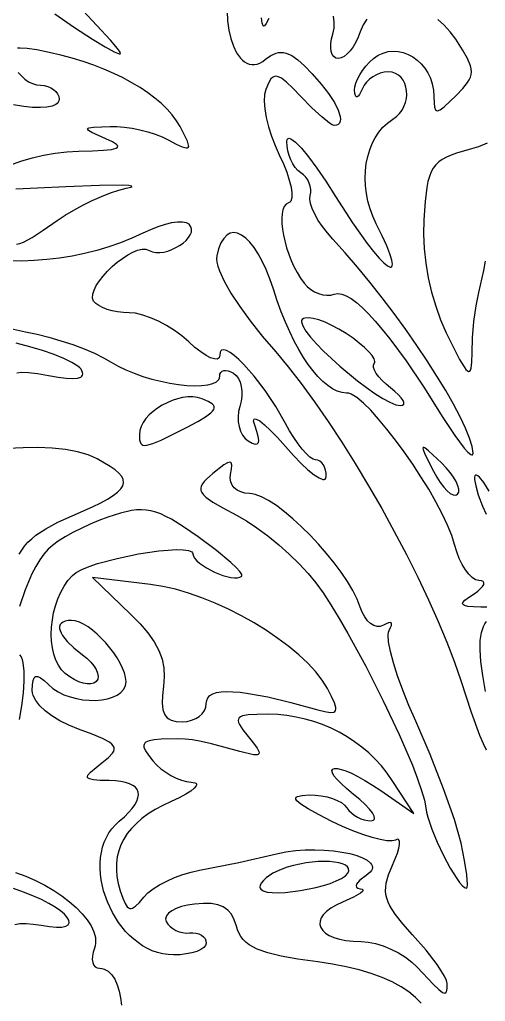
# Model space of a CAD drawing. Header units: millimetres. Extents: x -3.08 to 4.09, y 0 to 4.57.
# Drawn here: x 1.289 to 1.676, y 2.25 to 3.066 of the extents above; entities that cross this region are included whole.
import ezdxf

# ---------------------------------------------------------------- set-up
doc = ezdxf.new("R2010")
doc.units = ezdxf.units.MM

msp = doc.modelspace()

# ---------------------------------------------------------------- linework, layer by layer
at = {"flags": 128}
for points in [[(1.318614, 3.070595), (1.334902, 3.059122), (1.349934, 3.049423), (1.360472, 3.043104), (1.367888, 3.038935), (1.3721, 3.037166), (1.372978, 3.037257), (1.373026, 3.038041), (1.372232, 3.039549), (1.370585, 3.04181), (1.364697, 3.04872), (1.342253, 3.072951)], [(1.461696, 3.072786), (1.462084, 3.064653), (1.463102, 3.056965), (1.464706, 3.049873), (1.466855, 3.043527), (1.469506, 3.038079), (1.472617, 3.033679), (1.474332, 3.03192), (1.476146, 3.030479), (1.478054, 3.029375), (1.480051, 3.028628), (1.482132, 3.028257), (1.48429, 3.028279), (1.486521, 3.028714), (1.488821, 3.029582), (1.491182, 3.0309), (1.4936, 3.032687), (1.498014, 3.035876), (1.502227, 3.037826), (1.504308, 3.03832), (1.5064, 3.038486), (1.508522, 3.038317), (1.510694, 3.037807), (1.515271, 3.035738), (1.520292, 3.032228), (1.525917, 3.027228), (1.532309, 3.020687), (1.539775, 3.012184), (1.545913, 3.004198), (1.550643, 2.99692), (1.553883, 2.990538), (1.555556, 2.985243), (1.555779, 2.983063), (1.55558, 2.981226), (1.554949, 2.979756), (1.553876, 2.978677), (1.552351, 2.978011), (1.550364, 2.977784), (1.548879, 2.978273), (1.546611, 2.979675), (1.540182, 2.984823), (1.53198, 2.992445), (1.522906, 3.001757), (1.516298, 3.008667), (1.510959, 3.013731), (1.506676, 3.01699), (1.504863, 3.017956), (1.503236, 3.018488), (1.501766, 3.018589), (1.500428, 3.018267), (1.499194, 3.017526), (1.498039, 3.016372), (1.495857, 3.012845), (1.49367, 3.007729), (1.492655, 3.003374), (1.492424, 2.997875), (1.49293, 2.991456), (1.494128, 2.984338), (1.495972, 2.976746), (1.498416, 2.968903), (1.501414, 2.961031), (1.50492, 2.953354), (1.508355, 2.945974), (1.511149, 2.938952), (1.51327, 2.932453), (1.514687, 2.926639), (1.515369, 2.921674), (1.515283, 2.917721), (1.514399, 2.914944), (1.513647, 2.914048), (1.512684, 2.913507), (1.510682, 2.912339), (1.50913, 2.910378), (1.508012, 2.907707), (1.50731, 2.90441), (1.50701, 2.900572), (1.507094, 2.896277), (1.507547, 2.891609), (1.508352, 2.886652), (1.510955, 2.87621), (1.514772, 2.865624), (1.517095, 2.860487), (1.519674, 2.855568), (1.522491, 2.850949), (1.525531, 2.846715), (1.52808, 2.843932), (1.531003, 2.841544), (1.534197, 2.839589), (1.537559, 2.838104), (1.540986, 2.837127), (1.544375, 2.836695), (1.547623, 2.836847), (1.550628, 2.837618), (1.553499, 2.838153), (1.556778, 2.837719), (1.560457, 2.836324), (1.564528, 2.833978), (1.568981, 2.830692), (1.573809, 2.826475), (1.579003, 2.821336), (1.584555, 2.815284), (1.590456, 2.808331), (1.596698, 2.800485), (1.610171, 2.782153), (1.624906, 2.760366), (1.640837, 2.735201), (1.650562, 2.720254), (1.658507, 2.709684), (1.661555, 2.706344), (1.663852, 2.704463), (1.664687, 2.704107), (1.665295, 2.704162), (1.665664, 2.704642), (1.665781, 2.705562), (1.665024, 2.711059), (1.662919, 2.718035), (1.659569, 2.726333), (1.655077, 2.735797), (1.649545, 2.74627), (1.643076, 2.757595), (1.635771, 2.769617), (1.627734, 2.782179), (1.619067, 2.795123), (1.609872, 2.808295), (1.600253, 2.821537), (1.59031, 2.834693), (1.580148, 2.847606), (1.569868, 2.860121), (1.559572, 2.872079), (1.549364, 2.883326), (1.544864, 2.888462), (1.540822, 2.89372), (1.537314, 2.89895), (1.534418, 2.904005), (1.532212, 2.908736), (1.530773, 2.912996), (1.530177, 2.916636), (1.530503, 2.919507), (1.531055, 2.922023), (1.531108, 2.924656), (1.530694, 2.927326), (1.529845, 2.929958), (1.528593, 2.932472), (1.52697, 2.934792), (1.525008, 2.936838), (1.522739, 2.938534), (1.520396, 2.940369), (1.518221, 2.942822), (1.516262, 2.945786), (1.514564, 2.949156), (1.513176, 2.952824), (1.512144, 2.956683), (1.511515, 2.960627), (1.511337, 2.964548), (1.511574, 2.966128), (1.512211, 2.967006), (1.513226, 2.967207), (1.514599, 2.966754), (1.518336, 2.963981), (1.523257, 2.958873), (1.529197, 2.951619), (1.535993, 2.942406), (1.543478, 2.931422), (1.551489, 2.918854), (1.565739, 2.896764), (1.577977, 2.879611), (1.583208, 2.872974), (1.587778, 2.867677), (1.591633, 2.863755), (1.59472, 2.861244), (1.596987, 2.86018), (1.597795, 2.860201), (1.598379, 2.860597), (1.598731, 2.861372), (1.598845, 2.86253), (1.598331, 2.866016), (1.596785, 2.871089), (1.594153, 2.877785), (1.590382, 2.886139), (1.58542, 2.896187), (1.582602, 2.902302), (1.580309, 2.908545), (1.578534, 2.91487), (1.577269, 2.921229), (1.576507, 2.927574), (1.576241, 2.933858), (1.576462, 2.940033), (1.577163, 2.946052), (1.578337, 2.951866), (1.579976, 2.957429), (1.582072, 2.962693), (1.584619, 2.967609), (1.587608, 2.972131), (1.591033, 2.976211), (1.594884, 2.979801), (1.599156, 2.982854), (1.602174, 2.985063), (1.604725, 2.987624), (1.606818, 2.990469), (1.608459, 2.99353), (1.609654, 2.996737), (1.61041, 3.000024), (1.610734, 3.003322), (1.610632, 3.006562), (1.610111, 3.009677), (1.609178, 3.012598), (1.607839, 3.015256), (1.606101, 3.017584), (1.603971, 3.019514), (1.601456, 3.020977), (1.598562, 3.021904), (1.595295, 3.022229), (1.59202, 3.021945), (1.588743, 3.021133), (1.585552, 3.019849), (1.582534, 3.018149), (1.579779, 3.016091), (1.577373, 3.013733), (1.575405, 3.01113), (1.573962, 3.00834), (1.571536, 3.003334), (1.570502, 3.001994), (1.569599, 3.00143), (1.568836, 3.001645), (1.568221, 3.002641), (1.567765, 3.004418), (1.567475, 3.006979), (1.567638, 3.009777), (1.568449, 3.012934), (1.569841, 3.01634), (1.571751, 3.019889), (1.574114, 3.023471), (1.576864, 3.026979), (1.579937, 3.030305), (1.583267, 3.03334), (1.587111, 3.036029), (1.591134, 3.037924), (1.595277, 3.039061), (1.599482, 3.039478), (1.603689, 3.039212), (1.60784, 3.0383), (1.611875, 3.036778), (1.615736, 3.034685), (1.619363, 3.032058), (1.622698, 3.028933), (1.625682, 3.025347), (1.628255, 3.021338), (1.63036, 3.016943), (1.631936, 3.012199), (1.632924, 3.007143), (1.633267, 3.001812), (1.633379, 2.996603), (1.633816, 2.992895), (1.634727, 2.990695), (1.635407, 2.990162), (1.636262, 2.990008), (1.638571, 2.99084), (1.641804, 2.993197), (1.651642, 3.002507), (1.657251, 3.008346), (1.661253, 3.01332), (1.662651, 3.015619), (1.663647, 3.017865), (1.664239, 3.020111), (1.664429, 3.022413), (1.664214, 3.024824), (1.663596, 3.0274), (1.661148, 3.033261), (1.657081, 3.040429), (1.651392, 3.04934), (1.646832, 3.055538), (1.641818, 3.060994), (1.636436, 3.065699)], [(1.496198, 3.066468), (1.494158, 3.06239), (1.49259, 3.060456), (1.491962, 3.06028), (1.491427, 3.060623), (1.490602, 3.062848), (1.490048, 3.067087)], [(1.577574, 3.066039), (1.57449, 3.061219), (1.572156, 3.055562), (1.57051, 3.051098), (1.568536, 3.046934), (1.56631, 3.04316), (1.563906, 3.039868), (1.561398, 3.037149), (1.558859, 3.035093), (1.556365, 3.033794), (1.553989, 3.03334), (1.551889, 3.033755), (1.550184, 3.034945), (1.548894, 3.036826), (1.548038, 3.039316), (1.547635, 3.04233), (1.547704, 3.045785), (1.548265, 3.049599), (1.549337, 3.053687), (1.550366, 3.058472), (1.550514, 3.063462), (1.549812, 3.068577)], [(1.283436, 2.945492), (1.291269, 2.948375), (1.299982, 2.950923), (1.309303, 2.953065), (1.318956, 2.954729), (1.32867, 2.955845), (1.33817, 2.95634), (1.35002, 2.956652), (1.359113, 2.957158), (1.365543, 2.957901), (1.369404, 2.958923), (1.370401, 2.959553), (1.370791, 2.960269), (1.370585, 2.961076), (1.369797, 2.961981), (1.366517, 2.964101), (1.361045, 2.966673), (1.34933, 2.971979), (1.346535, 2.973699), (1.345917, 2.97437), (1.345826, 2.974932), (1.346265, 2.975397), (1.347239, 2.975777), (1.350807, 2.976335), (1.364545, 2.976993), (1.37017, 2.976906), (1.376298, 2.976353), (1.382733, 2.975381), (1.389278, 2.974034), (1.395735, 2.97236), (1.401908, 2.970403), (1.4076, 2.96821), (1.412614, 2.965826), (1.419317, 2.962334), (1.424295, 2.960047), (1.427631, 2.959056), (1.42871, 2.959077), (1.429411, 2.959456), (1.429744, 2.960207), (1.429719, 2.96134), (1.42864, 2.964801), (1.422656, 2.976826), (1.41969, 2.981729), (1.416085, 2.986564), (1.411869, 2.991315), (1.407069, 2.995967), (1.401712, 3.000503), (1.395825, 3.00491), (1.389437, 3.009172), (1.382573, 3.013272), (1.375261, 3.017197), (1.367528, 3.020929), (1.359402, 3.024455), (1.35091, 3.027758), (1.342079, 3.030823), (1.332935, 3.033635), (1.323508, 3.036178), (1.313823, 3.038437), (1.303685, 3.04048), (1.295741, 3.041704), (1.289817, 3.042054), (1.287559, 3.041882)], [(1.288299, 3.021846), (1.290873, 3.018867), (1.293764, 3.016269), (1.296879, 3.014123), (1.30013, 3.012501), (1.303423, 3.011476), (1.30667, 3.011118), (1.30978, 3.01088), (1.312681, 3.0102), (1.315311, 3.009124), (1.317606, 3.007701), (1.319501, 3.005979), (1.320934, 3.004004), (1.32184, 3.001827), (1.322156, 2.999493), (1.321989, 2.99821), (1.321492, 2.997057), (1.320674, 2.996032), (1.319543, 2.995139), (1.316373, 2.993747), (1.312045, 2.99289), (1.306623, 2.992576), (1.300172, 2.992811), (1.292754, 2.993605), (1.284434, 2.994965)], [(1.677478, 2.963166), (1.670411, 2.960113), (1.662614, 2.957687), (1.651936, 2.954671), (1.647503, 2.953118), (1.64362, 2.95145), (1.640245, 2.949603), (1.637337, 2.947515), (1.634856, 2.945122), (1.63276, 2.942359), (1.631009, 2.939164), (1.629561, 2.935473), (1.628375, 2.931223), (1.627411, 2.926349), (1.625983, 2.914479), (1.624948, 2.899354), (1.624705, 2.887599), (1.62525, 2.875582), (1.626556, 2.863437), (1.628595, 2.851302), (1.631341, 2.839311), (1.634766, 2.8276), (1.638843, 2.816305), (1.643545, 2.805562), (1.64973, 2.792901), (1.654623, 2.783487), (1.658368, 2.777209), (1.659855, 2.77521), (1.661109, 2.773953), (1.662149, 2.773423), (1.662992, 2.773606), (1.663656, 2.774489), (1.66416, 2.776056), (1.664759, 2.78119), (1.664934, 2.788896), (1.66538, 2.801435), (1.666574, 2.815041), (1.668334, 2.828075), (1.670475, 2.838896), (1.674632, 2.857383), (1.676089, 2.865183)], [(1.320587, 2.898882), (1.327101, 2.903236), (1.33427, 2.907517), (1.341858, 2.911616), (1.34963, 2.915423), (1.35735, 2.91883), (1.364784, 2.921725), (1.371696, 2.924001), (1.37785, 2.925548), (1.381813, 2.926576), (1.382531, 2.927001), (1.382442, 2.927365), (1.379943, 2.927908), (1.374521, 2.928203), (1.355729, 2.928023), (1.327712, 2.926784), (1.304199, 2.925564), (1.286353, 2.924921)], [(1.274299, 2.810812), (1.294378, 2.806479), (1.303846, 2.804498), (1.313722, 2.801978), (1.323716, 2.799023), (1.333536, 2.795734), (1.342892, 2.792216), (1.351493, 2.788571), (1.359049, 2.784902), (1.365267, 2.781312), (1.371114, 2.777896), (1.377566, 2.774754), (1.384486, 2.771904), (1.391739, 2.769363), (1.399191, 2.76715), (1.406705, 2.765281), (1.414146, 2.763775), (1.421378, 2.762649), (1.428267, 2.761921), (1.434677, 2.76161), (1.440472, 2.761731), (1.445517, 2.762304), (1.449677, 2.763347), (1.452816, 2.764876), (1.45396, 2.765828), (1.454798, 2.766909), (1.455314, 2.768121), (1.455489, 2.769465), (1.455725, 2.771252), (1.4564, 2.772636), (1.457468, 2.773609), (1.458882, 2.774159), (1.460593, 2.774278), (1.462556, 2.773953), (1.464722, 2.773177), (1.467045, 2.771937), (1.469236, 2.770087), (1.471025, 2.767559), (1.472391, 2.764465), (1.473314, 2.760918), (1.473772, 2.757031), (1.473746, 2.752916), (1.473214, 2.748685), (1.472156, 2.744451), (1.471132, 2.740193), (1.470707, 2.735892), (1.470852, 2.731666), (1.47154, 2.727633), (1.472741, 2.723911), (1.474427, 2.720617), (1.476571, 2.717869), (1.479142, 2.715784), (1.482362, 2.714016), (1.484839, 2.713174), (1.486581, 2.713279), (1.487599, 2.71435), (1.487899, 2.716411), (1.487492, 2.71948), (1.486385, 2.723579), (1.484587, 2.728729), (1.483656, 2.732211), (1.483716, 2.733284), (1.484109, 2.733924), (1.484821, 2.73414), (1.48584, 2.733942), (1.488745, 2.732335), (1.492719, 2.729177), (1.497659, 2.724539), (1.50346, 2.718496), (1.510017, 2.711118), (1.516747, 2.703589), (1.523043, 2.697114), (1.528765, 2.691794), (1.533776, 2.687732), (1.537935, 2.685031), (1.541105, 2.683794), (1.542275, 2.683755), (1.543146, 2.684122), (1.5437, 2.684905), (1.54392, 2.686118), (1.543822, 2.688908), (1.543367, 2.691511), (1.542589, 2.693869), (1.541526, 2.695927), (1.540213, 2.697626), (1.538687, 2.698911), (1.536985, 2.699723), (1.535142, 2.700007), (1.532964, 2.700623), (1.53031, 2.702391), (1.527283, 2.705185), (1.523986, 2.708882), (1.520521, 2.713357), (1.51699, 2.718487), (1.513496, 2.724148), (1.510142, 2.730215), (1.502091, 2.744303), (1.493224, 2.757601), (1.484122, 2.769506), (1.475368, 2.779411), (1.471304, 2.783425), (1.467545, 2.786713), (1.464165, 2.789199), (1.461236, 2.790807), (1.458831, 2.791462), (1.457023, 2.791088), (1.456366, 2.790491), (1.455885, 2.789609), (1.455489, 2.786951), (1.455356, 2.785747), (1.454964, 2.784822), (1.454327, 2.784171), (1.453459, 2.783789), (1.451079, 2.783807), (1.44793, 2.78483), (1.444119, 2.786812), (1.439751, 2.789709), (1.434932, 2.793474), (1.429767, 2.798062), (1.424121, 2.802917), (1.41792, 2.807446), (1.411368, 2.81155), (1.404666, 2.81513), (1.398019, 2.818087), (1.391626, 2.820322), (1.385693, 2.821736), (1.38042, 2.822229), (1.375555, 2.822425), (1.37078, 2.822987), (1.366218, 2.823875), (1.361989, 2.825052), (1.358217, 2.826477), (1.355021, 2.828112), (1.352525, 2.829917), (1.35085, 2.831854), (1.349968, 2.834453), (1.350117, 2.83754), (1.351182, 2.841012), (1.353052, 2.844765), (1.355612, 2.848696), (1.358749, 2.852701), (1.362351, 2.856676), (1.366304, 2.860519), (1.370494, 2.864125), (1.374809, 2.867391), (1.379136, 2.870213), (1.38336, 2.872489), (1.38737, 2.874113), (1.391051, 2.874984), (1.394291, 2.874997), (1.396975, 2.874048), (1.399601, 2.872856), (1.402546, 2.872258), (1.405726, 2.8722), (1.409057, 2.872626), (1.412456, 2.873483), (1.415837, 2.874715), (1.419118, 2.876268), (1.422213, 2.878087), (1.425039, 2.880117), (1.427512, 2.882303), (1.429546, 2.884592), (1.431059, 2.886927), (1.431967, 2.889255), (1.432184, 2.891521), (1.431627, 2.893669), (1.430212, 2.895646), (1.427985, 2.896931), (1.424701, 2.897527), (1.420518, 2.897462), (1.415593, 2.896767), (1.410086, 2.895472), (1.404153, 2.893606), (1.397952, 2.891201), (1.391642, 2.888284), (1.382616, 2.88407), (1.373216, 2.880264), (1.363496, 2.876872), (1.353513, 2.873899), (1.343321, 2.87135), (1.332977, 2.869232), (1.322534, 2.867548), (1.312048, 2.866305), (1.301576, 2.865508), (1.291171, 2.865163), (1.280889, 2.865274)], [(1.286929, 2.879074), (1.289593, 2.879772), (1.292595, 2.880959), (1.299815, 2.884838), (1.309007, 2.890787), (1.320587, 2.898882)], [(1.677313, 2.577572), (1.672156, 2.577784), (1.666058, 2.577975), (1.661567, 2.57838), (1.658651, 2.579064), (1.657774, 2.57953), (1.657279, 2.58009), (1.657162, 2.580751), (1.65742, 2.581522), (1.659041, 2.583425), (1.662112, 2.585861), (1.6666, 2.588896), (1.669689, 2.591061), (1.672071, 2.593088), (1.673728, 2.594932), (1.674644, 2.596548), (1.674803, 2.597891), (1.674188, 2.598915), (1.672784, 2.599575), (1.670573, 2.599826), (1.667874, 2.600468), (1.665063, 2.602238), (1.662221, 2.605016), (1.65943, 2.608677), (1.656774, 2.6131), (1.654334, 2.618162), (1.652193, 2.623741), (1.650434, 2.629715), (1.648064, 2.637324), (1.644588, 2.645917), (1.640151, 2.65529), (1.634898, 2.66524), (1.628972, 2.675563), (1.62252, 2.686056), (1.615686, 2.696515), (1.608614, 2.706738), (1.60145, 2.716519), (1.594339, 2.725657), (1.587424, 2.733947), (1.580852, 2.741186), (1.574766, 2.74717), (1.569312, 2.751697), (1.564635, 2.754562), (1.562632, 2.755308), (1.560878, 2.755562), (1.557038, 2.75596), (1.553123, 2.757136), (1.549151, 2.759066), (1.545138, 2.761726), (1.541102, 2.765091), (1.537061, 2.769138), (1.533031, 2.77384), (1.529029, 2.779175), (1.525074, 2.785117), (1.521182, 2.791643), (1.517371, 2.798727), (1.513658, 2.806345), (1.510059, 2.814474), (1.506593, 2.823087), (1.503277, 2.832162), (1.500128, 2.841673), (1.497178, 2.850318), (1.494048, 2.858148), (1.490775, 2.865141), (1.487399, 2.871273), (1.483959, 2.876523), (1.480494, 2.880866), (1.477042, 2.884281), (1.473642, 2.886744), (1.470333, 2.888233), (1.467155, 2.888725), (1.464145, 2.888196), (1.461343, 2.886624), (1.458788, 2.883987), (1.456518, 2.880261), (1.454572, 2.875423), (1.452989, 2.869451), (1.452795, 2.867057), (1.453113, 2.864191), (1.453926, 2.86088), (1.455218, 2.85715), (1.45917, 2.848545), (1.464837, 2.838593), (1.472084, 2.827513), (1.480778, 2.815521), (1.490787, 2.802836), (1.501975, 2.789673), (1.51241, 2.777273), (1.523208, 2.763407), (1.534268, 2.748255), (1.545489, 2.731999), (1.556768, 2.71482), (1.568003, 2.696899), (1.579094, 2.678417), (1.589937, 2.659554), (1.600432, 2.640491), (1.610477, 2.62141), (1.619969, 2.602492), (1.628807, 2.583917), (1.63689, 2.565867), (1.644115, 2.548523), (1.650382, 2.532064), (1.655587, 2.516673), (1.664178, 2.490468), (1.671251, 2.471341), (1.674186, 2.464445), (1.676705, 2.459334)], [(1.597323, 2.759784), (1.593569, 2.762843), (1.590293, 2.765921), (1.58755, 2.768936), (1.585396, 2.771804), (1.583886, 2.774442), (1.583077, 2.776767), (1.583023, 2.778696), (1.583781, 2.780146), (1.584214, 2.780828), (1.584339, 2.781686), (1.583711, 2.783875), (1.581994, 2.78661), (1.579283, 2.789791), (1.575674, 2.793316), (1.571263, 2.797083), (1.566147, 2.800991), (1.56042, 2.804937), (1.554427, 2.808618), (1.548549, 2.811764), (1.542933, 2.814326), (1.537731, 2.816257), (1.53309, 2.817508), (1.52916, 2.818031), (1.526091, 2.817778), (1.524925, 2.817346), (1.524031, 2.816701), (1.523497, 2.815777), (1.523409, 2.81455), (1.524474, 2.811276), (1.527027, 2.807053), (1.53087, 2.802055), (1.535806, 2.796457), (1.541635, 2.790433), (1.555182, 2.777804), (1.569927, 2.765562), (1.577252, 2.760022), (1.584283, 2.755101), (1.59082, 2.750975), (1.596666, 2.747817), (1.601621, 2.745802), (1.605489, 2.745104), (1.607328, 2.745413), (1.608282, 2.746279), (1.608385, 2.747641), (1.607672, 2.749439), (1.606175, 2.751613), (1.603929, 2.754102), (1.600967, 2.756846), (1.597323, 2.759784)], [(1.287166, 2.772343), (1.291208, 2.772926), (1.296831, 2.772728), (1.304148, 2.771781), (1.313267, 2.770118), (1.321399, 2.768651), (1.328147, 2.767783), (1.333526, 2.767516), (1.337548, 2.767854), (1.340228, 2.768798), (1.341069, 2.769499), (1.34158, 2.770352), (1.341761, 2.771358), (1.341616, 2.772518), (1.34035, 2.775298), (1.339287, 2.776595), (1.337662, 2.777981), (1.33286, 2.780972), (1.326214, 2.784171), (1.317993, 2.787477), (1.308465, 2.790791), (1.297901, 2.794011), (1.286569, 2.797038)], [(1.428587, 2.727298), (1.437273, 2.731953), (1.443768, 2.735833), (1.448145, 2.739081), (1.449562, 2.740511), (1.450477, 2.741837), (1.4509, 2.743074), (1.450839, 2.744242), (1.450304, 2.745358), (1.449303, 2.746439), (1.445945, 2.748568), (1.440837, 2.750771), (1.437114, 2.751839), (1.433135, 2.752331), (1.428966, 2.752286), (1.424676, 2.751745), (1.420335, 2.750745), (1.416011, 2.749328), (1.411773, 2.747532), (1.407689, 2.745397), (1.403828, 2.742963), (1.400259, 2.740269), (1.397051, 2.737355), (1.394272, 2.734261), (1.391991, 2.731025), (1.390277, 2.727688), (1.389198, 2.724289), (1.388823, 2.720868), (1.389036, 2.716632), (1.389369, 2.715009), (1.389911, 2.713724), (1.390705, 2.712785), (1.391795, 2.712199), (1.393225, 2.711973), (1.395038, 2.712114), (1.399989, 2.713525), (1.406998, 2.716489), (1.428587, 2.727298)], [(1.288938, 2.621658), (1.291089, 2.625158), (1.293532, 2.628455), (1.296293, 2.631576), (1.299399, 2.63455), (1.302876, 2.637403), (1.311052, 2.64286), (1.321033, 2.648168), (1.333031, 2.653548), (1.349874, 2.660971), (1.356674, 2.6643), (1.362412, 2.66742), (1.367103, 2.670364), (1.370762, 2.673167), (1.373404, 2.675862), (1.375045, 2.678482), (1.375698, 2.681063), (1.37538, 2.683638), (1.374104, 2.68624), (1.371886, 2.688904), (1.368741, 2.691663), (1.364684, 2.694552), (1.353892, 2.700854), (1.350299, 2.702584), (1.346347, 2.70413), (1.337463, 2.706683), (1.327426, 2.708536), (1.316425, 2.70971), (1.304646, 2.71023), (1.292277, 2.710118), (1.279506, 2.709397)], [(1.639642, 2.697493), (1.62869, 2.707656), (1.625702, 2.709945), (1.624799, 2.710362), (1.624279, 2.710281), (1.624134, 2.709695), (1.624353, 2.708594), (1.625855, 2.704817), (1.632864, 2.690715), (1.635676, 2.685639), (1.638567, 2.681171), (1.641454, 2.67739), (1.644255, 2.674375), (1.646887, 2.672203), (1.649269, 2.670953), (1.651316, 2.670704), (1.652189, 2.67098), (1.652948, 2.671534), (1.653898, 2.673286), (1.653992, 2.675676), (1.653285, 2.6786), (1.651831, 2.681951), (1.649686, 2.685622), (1.646903, 2.689507), (1.643537, 2.693499), (1.639642, 2.697493)], [(1.655837, 2.381798), (1.653546, 2.390608), (1.650256, 2.401344), (1.641297, 2.426935), (1.630194, 2.455253), (1.618184, 2.482979), (1.612462, 2.49604), (1.607408, 2.508684), (1.603113, 2.5206), (1.599666, 2.531481), (1.597159, 2.541015), (1.59568, 2.548895), (1.59532, 2.55481), (1.595588, 2.556934), (1.59617, 2.558451), (1.597394, 2.560677), (1.598059, 2.562449), (1.598183, 2.563751), (1.597784, 2.564567), (1.596882, 2.564884), (1.595494, 2.564684), (1.593639, 2.563952), (1.591337, 2.562673), (1.588771, 2.561638), (1.586097, 2.561564), (1.583392, 2.56239), (1.580734, 2.564052), (1.578202, 2.566489), (1.575874, 2.569638), (1.573828, 2.573438), (1.572142, 2.577826), (1.569601, 2.584406), (1.56605, 2.591494), (1.561614, 2.59896), (1.556418, 2.606676), (1.550588, 2.614515), (1.544248, 2.622347), (1.537524, 2.630045), (1.53054, 2.637481), (1.523421, 2.644525), (1.516293, 2.651049), (1.50928, 2.656926), (1.502507, 2.662027), (1.4961, 2.666224), (1.490184, 2.669388), (1.484883, 2.67139), (1.482502, 2.671916), (1.480323, 2.672104), (1.47646, 2.672444), (1.473014, 2.673374), (1.470046, 2.674833), (1.467614, 2.676762), (1.465779, 2.679102), (1.4646, 2.681793), (1.464136, 2.684777), (1.464448, 2.687993), (1.465269, 2.692378), (1.465516, 2.695527), (1.465094, 2.697443), (1.464603, 2.697941), (1.463909, 2.698132), (1.46187, 2.697596), (1.458881, 2.69584), (1.449684, 2.688687), (1.444445, 2.684028), (1.442521, 2.681964), (1.441086, 2.68003), (1.440162, 2.678191), (1.439769, 2.676412), (1.439926, 2.674656), (1.440654, 2.67289), (1.441973, 2.671078), (1.443903, 2.669185), (1.449678, 2.665013), (1.458139, 2.660094), (1.469448, 2.654146), (1.477639, 2.649484), (1.486386, 2.643685), (1.49542, 2.636978), (1.504468, 2.629593), (1.513262, 2.621763), (1.52153, 2.613716), (1.529001, 2.605683), (1.535406, 2.597896), (1.541352, 2.589604), (1.547841, 2.57968), (1.55475, 2.568376), (1.561955, 2.555946), (1.57676, 2.52872), (1.591267, 2.500027), (1.604488, 2.471895), (1.615433, 2.446349), (1.619744, 2.435178), (1.623115, 2.425414), (1.625423, 2.41731), (1.626545, 2.411118), (1.627116, 2.407531), (1.628174, 2.403309), (1.631509, 2.393435), (1.636067, 2.382456), (1.641364, 2.371326), (1.646917, 2.361004), (1.65224, 2.352446), (1.654665, 2.349128), (1.656852, 2.346609), (1.658739, 2.345011), (1.660267, 2.344451), (1.66063, 2.344645), (1.660896, 2.345213), (1.661151, 2.347398), (1.660609, 2.355422), (1.658789, 2.367297), (1.655837, 2.381798)], [(1.679059, 2.674173), (1.674621, 2.68124), (1.671162, 2.685626), (1.669813, 2.686847), (1.668727, 2.687437), (1.667908, 2.687409), (1.667363, 2.686777), (1.667096, 2.685554), (1.667115, 2.683753), (1.668029, 2.67847), (1.670153, 2.671033), (1.673531, 2.661548), (1.676629, 2.654947)], [(1.622724, 2.248688), (1.618093, 2.253527), (1.612507, 2.258113), (1.605993, 2.262423), (1.598583, 2.266436), (1.590303, 2.270131), (1.581184, 2.273487), (1.571254, 2.276483), (1.560543, 2.279096), (1.549079, 2.281305), (1.536892, 2.28309), (1.520291, 2.285394), (1.506574, 2.287855), (1.495466, 2.290594), (1.486691, 2.293731), (1.483092, 2.295486), (1.479973, 2.297386), (1.477299, 2.299447), (1.475037, 2.301682), (1.47315, 2.304107), (1.471606, 2.306737), (1.47037, 2.309588), (1.469406, 2.312673), (1.467582, 2.318154), (1.465194, 2.322646), (1.462162, 2.32619), (1.458408, 2.328828), (1.453852, 2.330602), (1.448416, 2.331554), (1.44202, 2.331726), (1.434587, 2.331159), (1.428856, 2.330253), (1.423728, 2.32897), (1.419301, 2.327369), (1.41567, 2.32551), (1.412932, 2.323452), (1.411184, 2.321253), (1.410523, 2.318974), (1.41063, 2.317823), (1.411045, 2.316673), (1.412444, 2.314473), (1.414298, 2.312481), (1.416526, 2.310737), (1.419048, 2.309279), (1.421786, 2.308148), (1.424658, 2.307382), (1.427586, 2.307021), (1.430489, 2.307104), (1.433279, 2.307212), (1.435882, 2.306923), (1.438241, 2.306271), (1.440298, 2.305291), (1.441998, 2.304017), (1.443282, 2.302483), (1.444095, 2.300723), (1.444378, 2.298771), (1.443824, 2.296787), (1.442235, 2.294937), (1.439724, 2.29326), (1.436401, 2.291797), (1.432378, 2.290588), (1.427767, 2.289675), (1.422679, 2.289097), (1.417225, 2.288896), (1.412635, 2.289127), (1.408153, 2.289806), (1.403789, 2.290907), (1.399554, 2.292409), (1.395456, 2.294286), (1.391506, 2.296514), (1.387712, 2.299071), (1.384086, 2.301932), (1.380635, 2.305074), (1.377371, 2.308472), (1.371439, 2.315944), (1.366367, 2.324156), (1.362232, 2.33292), (1.359112, 2.342044), (1.357083, 2.351337), (1.356502, 2.355988), (1.356222, 2.36061), (1.356255, 2.36518), (1.356608, 2.369673), (1.357293, 2.374066), (1.358317, 2.378334), (1.359692, 2.382455), (1.361427, 2.386404), (1.363531, 2.390157), (1.366014, 2.393691), (1.368886, 2.396982), (1.372156, 2.400007), (1.376317, 2.403647), (1.379842, 2.407128), (1.382733, 2.41044), (1.384995, 2.413574), (1.386627, 2.416519), (1.387635, 2.419267), (1.388018, 2.421806), (1.387781, 2.424128), (1.386925, 2.426222), (1.385454, 2.428079), (1.383368, 2.429689), (1.380672, 2.431042), (1.377366, 2.432128), (1.373455, 2.432937), (1.368939, 2.43346), (1.363823, 2.433687), (1.356323, 2.433875), (1.350851, 2.434283), (1.347354, 2.435036), (1.34633, 2.435581), (1.345779, 2.436258), (1.345696, 2.437085), (1.346073, 2.438075), (1.348184, 2.440611), (1.357642, 2.44834), (1.363063, 2.452729), (1.366555, 2.456413), (1.367528, 2.458061), (1.367961, 2.45962), (1.367832, 2.461115), (1.367123, 2.462578), (1.365814, 2.464035), (1.363885, 2.465516), (1.358089, 2.468662), (1.349579, 2.472245), (1.338198, 2.476493), (1.330129, 2.479753), (1.322779, 2.483411), (1.316258, 2.487372), (1.310675, 2.491545), (1.306141, 2.495836), (1.302766, 2.500153), (1.30066, 2.504403), (1.300118, 2.506474), (1.299934, 2.508493), (1.300081, 2.513185), (1.300558, 2.516672), (1.301417, 2.518972), (1.30271, 2.520104), (1.304489, 2.520088), (1.306807, 2.518942), (1.309715, 2.516686), (1.313267, 2.51334), (1.317067, 2.510077), (1.321396, 2.507289), (1.326146, 2.504974), (1.331212, 2.503126), (1.336485, 2.501741), (1.341861, 2.500815), (1.347231, 2.500343), (1.352489, 2.500323), (1.357529, 2.500748), (1.362243, 2.501616), (1.366524, 2.502921), (1.370267, 2.50466), (1.373364, 2.506829), (1.375708, 2.509422), (1.377193, 2.512437), (1.377712, 2.515868), (1.377378, 2.519373), (1.376418, 2.523163), (1.374895, 2.527168), (1.372872, 2.531318), (1.370412, 2.535541), (1.367577, 2.539768), (1.361036, 2.547948), (1.353753, 2.555293), (1.349989, 2.558476), (1.346229, 2.561239), (1.342535, 2.563511), (1.338969, 2.565221), (1.335595, 2.566298), (1.332475, 2.566673), (1.329667, 2.566524), (1.327331, 2.566088), (1.325463, 2.565379), (1.324059, 2.564413), (1.323113, 2.563204), (1.322621, 2.561768), (1.322577, 2.56012), (1.322977, 2.558276), (1.323816, 2.556249), (1.32509, 2.554056), (1.328919, 2.54923), (1.334426, 2.543919), (1.341573, 2.538243), (1.345314, 2.535227), (1.348485, 2.532096), (1.35104, 2.528941), (1.352934, 2.525852), (1.354119, 2.522922), (1.354549, 2.520241), (1.354179, 2.517901), (1.352962, 2.515993), (1.350983, 2.514674), (1.348441, 2.514022), (1.345441, 2.514009), (1.342088, 2.514609), (1.338489, 2.515794), (1.334749, 2.517538), (1.330973, 2.519812), (1.327267, 2.52259), (1.324175, 2.525711), (1.321572, 2.529479), (1.319453, 2.533811), (1.31781, 2.538625), (1.316639, 2.543839), (1.315933, 2.549371), (1.315687, 2.555139), (1.315894, 2.56106), (1.316548, 2.567053), (1.317644, 2.573035), (1.319175, 2.578925), (1.321136, 2.584639), (1.323521, 2.590096), (1.326323, 2.595214), (1.329537, 2.599911), (1.333156, 2.604104), (1.336361, 2.606555), (1.341082, 2.609025), (1.347083, 2.611472), (1.354125, 2.613853), (1.37038, 2.61825), (1.387946, 2.621878), (1.40492, 2.624398), (1.412591, 2.625136), (1.4194, 2.625471), (1.42511, 2.625359), (1.429483, 2.624759), (1.432282, 2.623628), (1.433016, 2.62285), (1.433267, 2.621923), (1.433652, 2.620113), (1.434746, 2.618198), (1.436458, 2.616219), (1.438699, 2.614219), (1.444401, 2.610318), (1.451128, 2.606823), (1.458155, 2.604063), (1.464755, 2.602369), (1.46767, 2.602024), (1.470206, 2.602069), (1.472273, 2.602545), (1.473781, 2.603493), (1.473982, 2.604048), (1.473768, 2.604878), (1.472171, 2.607299), (1.469139, 2.610621), (1.464819, 2.614712), (1.45291, 2.624661), (1.437628, 2.636076), (1.42555, 2.644413), (1.41535, 2.650712), (1.410782, 2.653135), (1.406476, 2.655095), (1.402363, 2.656606), (1.398373, 2.657684), (1.394437, 2.658343), (1.390487, 2.658599), (1.386452, 2.658467), (1.382263, 2.657963), (1.373148, 2.655896), (1.362587, 2.652521), (1.355282, 2.649783), (1.347889, 2.646653), (1.333649, 2.639656), (1.327209, 2.636007), (1.321493, 2.632403), (1.316704, 2.628955), (1.313045, 2.625771), (1.30954, 2.621788), (1.306105, 2.616963), (1.302781, 2.611437), (1.299607, 2.605348), (1.296625, 2.598838), (1.293874, 2.592046), (1.289231, 2.578175)], [(1.444378, 2.497715), (1.44471, 2.500275), (1.445714, 2.502454), (1.447401, 2.504251), (1.449784, 2.505666), (1.452875, 2.506698), (1.456685, 2.507346), (1.461227, 2.507609), (1.466512, 2.507488), (1.472552, 2.50698), (1.47936, 2.506086), (1.495325, 2.503135), (1.514503, 2.498629), (1.536989, 2.492562), (1.542853, 2.491048), (1.547212, 2.490348), (1.55012, 2.490587), (1.551048, 2.491097), (1.551633, 2.491889), (1.551884, 2.492977), (1.551808, 2.494378), (1.550698, 2.498179), (1.548361, 2.503417), (1.54485, 2.510215), (1.54059, 2.517084), (1.535152, 2.524063), (1.52865, 2.531087), (1.521194, 2.53809), (1.512896, 2.545007), (1.503868, 2.551772), (1.49422, 2.558319), (1.484066, 2.564583), (1.473515, 2.570498), (1.462681, 2.575998), (1.451673, 2.581018), (1.440604, 2.585492), (1.429586, 2.589355), (1.418729, 2.592541), (1.408146, 2.594983), (1.397948, 2.596618), (1.349934, 2.602451), (1.381531, 2.572021), (1.389428, 2.563976), (1.395928, 2.556342), (1.401088, 2.548991), (1.404967, 2.541798), (1.407621, 2.534637), (1.409107, 2.52738), (1.409484, 2.519902), (1.408809, 2.512076), (1.4079, 2.504315), (1.407701, 2.497921), (1.408265, 2.492792), (1.409646, 2.488826), (1.410659, 2.487247), (1.411897, 2.48592), (1.413367, 2.484832), (1.415074, 2.483971), (1.419231, 2.482876), (1.42442, 2.482534), (1.428428, 2.482844), (1.432167, 2.483733), (1.435557, 2.485137), (1.438514, 2.486994), (1.440956, 2.489244), (1.442803, 2.491822), (1.443971, 2.494666), (1.444378, 2.497715)], [(1.676212, 2.507646), (1.673905, 2.521054), (1.672387, 2.532496), (1.671669, 2.542129), (1.67176, 2.550107), (1.672672, 2.556587), (1.674415, 2.561724), (1.675601, 2.563837), (1.676998, 2.565673)], [(1.289406, 2.538171), (1.29055, 2.536408), (1.291471, 2.534126), (1.292176, 2.531359), (1.292968, 2.524505), (1.292987, 2.516117), (1.292296, 2.506465), (1.290955, 2.495819), (1.289025, 2.48445)], [(1.644378, 2.265048), (1.64379, 2.26759), (1.642106, 2.271186), (1.639442, 2.275671), (1.635918, 2.280878), (1.626759, 2.292794), (1.615573, 2.305604), (1.60737, 2.314776), (1.601138, 2.322631), (1.596766, 2.329551), (1.595244, 2.33278), (1.594146, 2.335918), (1.593458, 2.339013), (1.593167, 2.342114), (1.593259, 2.345267), (1.593721, 2.34852), (1.595698, 2.355519), (1.598989, 2.363493), (1.602968, 2.373431), (1.604144, 2.377429), (1.604764, 2.380666), (1.604817, 2.383057), (1.604294, 2.384516), (1.603813, 2.38487), (1.603184, 2.384958), (1.601475, 2.384298), (1.600261, 2.383798), (1.598642, 2.38353), (1.594296, 2.383662), (1.588655, 2.384631), (1.581936, 2.386373), (1.574355, 2.388826), (1.56613, 2.391925), (1.557477, 2.395609), (1.548614, 2.399812), (1.537405, 2.405547), (1.528873, 2.410257), (1.522947, 2.414028), (1.519552, 2.416944), (1.518781, 2.418109), (1.518615, 2.419093), (1.519046, 2.419905), (1.520064, 2.420558), (1.523824, 2.421427), (1.529823, 2.421784), (1.534853, 2.421645), (1.539818, 2.421077), (1.544589, 2.420125), (1.549038, 2.418831), (1.553036, 2.417241), (1.556455, 2.415396), (1.559168, 2.41334), (1.561045, 2.411118), (1.562695, 2.408891), (1.564755, 2.406823), (1.567145, 2.404958), (1.569781, 2.403342), (1.572581, 2.402017), (1.575463, 2.40103), (1.578344, 2.400424), (1.581142, 2.400243), (1.583233, 2.400737), (1.583812, 2.401299), (1.584089, 2.402055), (1.583768, 2.404107), (1.58233, 2.406804), (1.579834, 2.410054), (1.576341, 2.413768), (1.57191, 2.417857), (1.5666, 2.422229), (1.560789, 2.42697), (1.556175, 2.431138), (1.552708, 2.434725), (1.550337, 2.437725), (1.549013, 2.44013), (1.548686, 2.441933), (1.549304, 2.443127), (1.550817, 2.443706), (1.553176, 2.443663), (1.55633, 2.44299), (1.560228, 2.44168), (1.564821, 2.439727), (1.570058, 2.437123), (1.575888, 2.433862), (1.582262, 2.429937), (1.589128, 2.42534), (1.6166, 2.406229), (1.598725, 2.433673), (1.594379, 2.439894), (1.589659, 2.445796), (1.584588, 2.451366), (1.579184, 2.456594), (1.573468, 2.46147), (1.56746, 2.465982), (1.561181, 2.47012), (1.554651, 2.473873), (1.54789, 2.47723), (1.540918, 2.48018), (1.533755, 2.482712), (1.526423, 2.484816), (1.51894, 2.48648), (1.511328, 2.487695), (1.503606, 2.488448), (1.495795, 2.488729), (1.486333, 2.488658), (1.479245, 2.488244), (1.474398, 2.487338), (1.472774, 2.486655), (1.471659, 2.485795), (1.471039, 2.484738), (1.470896, 2.483466), (1.471213, 2.481962), (1.471975, 2.480205), (1.474763, 2.475865), (1.479128, 2.470298), (1.483497, 2.464827), (1.486474, 2.460664), (1.488007, 2.457713), (1.488216, 2.456663), (1.488043, 2.45588), (1.487483, 2.455353), (1.486529, 2.45507), (1.483411, 2.455187), (1.472156, 2.457826), (1.448613, 2.464108), (1.440097, 2.466087), (1.432979, 2.467413), (1.42668, 2.468175), (1.420621, 2.468463), (1.406906, 2.467979), (1.401196, 2.467461), (1.396947, 2.466651), (1.39412, 2.465449), (1.393227, 2.464669), (1.392675, 2.463753), (1.392459, 2.462688), (1.392573, 2.461462), (1.393775, 2.458475), (1.396242, 2.45469), (1.399934, 2.450007), (1.403078, 2.44664), (1.406725, 2.443462), (1.410745, 2.440547), (1.415007, 2.437965), (1.419379, 2.43579), (1.423731, 2.434093), (1.427931, 2.432946), (1.43185, 2.432423), (1.434774, 2.43193), (1.435644, 2.431467), (1.436131, 2.430871), (1.436244, 2.430149), (1.435991, 2.42931), (1.434422, 2.427314), (1.431491, 2.424949), (1.427266, 2.422281), (1.421817, 2.419375), (1.415212, 2.416298), (1.408285, 2.413043), (1.401929, 2.409602), (1.396142, 2.405974), (1.390925, 2.402161), (1.386279, 2.398162), (1.382203, 2.393979), (1.378699, 2.389613), (1.375765, 2.385062), (1.373403, 2.380329), (1.371613, 2.375413), (1.370395, 2.370316), (1.369749, 2.365037), (1.369675, 2.359577), (1.370174, 2.353937), (1.371247, 2.348117), (1.372892, 2.342118), (1.37496, 2.336048), (1.376876, 2.331598), (1.378772, 2.328731), (1.379754, 2.327881), (1.380781, 2.327415), (1.381869, 2.327327), (1.383035, 2.327613), (1.385666, 2.329292), (1.388805, 2.332416), (1.392587, 2.336951), (1.395859, 2.340337), (1.400227, 2.343735), (1.405501, 2.347054), (1.411491, 2.350203), (1.418008, 2.353089), (1.424862, 2.355621), (1.431863, 2.357707), (1.438823, 2.359257), (1.471278, 2.365738), (1.502503, 2.372812), (1.51027, 2.374414), (1.518276, 2.375499), (1.52638, 2.376098), (1.534443, 2.376246), (1.542325, 2.375976), (1.549886, 2.375322), (1.556987, 2.374316), (1.563488, 2.372993), (1.569249, 2.371385), (1.57413, 2.369526), (1.577993, 2.367449), (1.580697, 2.365187), (1.58157, 2.363998), (1.582102, 2.362775), (1.582274, 2.361522), (1.582068, 2.360245), (1.581469, 2.358946), (1.580457, 2.35763), (1.577128, 2.354965), (1.57176, 2.350945), (1.570056, 2.349135), (1.569033, 2.347521), (1.568711, 2.346145), (1.569111, 2.345055), (1.570252, 2.344294), (1.572156, 2.343909), (1.573863, 2.343526), (1.574441, 2.34276), (1.57395, 2.341658), (1.572449, 2.340267), (1.566658, 2.3368), (1.557545, 2.332729), (1.552142, 2.330288), (1.547675, 2.32771), (1.544125, 2.325036), (1.541473, 2.322307), (1.5397, 2.319564), (1.538788, 2.316846), (1.538717, 2.314194), (1.539468, 2.311649), (1.541023, 2.309252), (1.543362, 2.307042), (1.546467, 2.305062), (1.550318, 2.30335), (1.554897, 2.301948), (1.560184, 2.300897), (1.566161, 2.300236), (1.572809, 2.300007), (1.578654, 2.299572), (1.584874, 2.298326), (1.591279, 2.296356), (1.597677, 2.29375), (1.603877, 2.290594), (1.609688, 2.286975), (1.614919, 2.282982), (1.619378, 2.278701), (1.632929, 2.264238), (1.637335, 2.260066), (1.640451, 2.257776), (1.641594, 2.257299), (1.642496, 2.257248), (1.643184, 2.257608), (1.643687, 2.258363), (1.644242, 2.261003), (1.644378, 2.265048)], [(1.561837, 2.35684), (1.562643, 2.358831), (1.562522, 2.360602), (1.561548, 2.362149), (1.5598, 2.363468), (1.557354, 2.364555), (1.554287, 2.365405), (1.550677, 2.366013), (1.546599, 2.366376), (1.537349, 2.366349), (1.527155, 2.365287), (1.516631, 2.363157), (1.511437, 2.36168), (1.506392, 2.359923), (1.499569, 2.356674), (1.493982, 2.35281), (1.491833, 2.350801), (1.490209, 2.34882), (1.489181, 2.346928), (1.488823, 2.345187), (1.489011, 2.344218), (1.48956, 2.343371), (1.491651, 2.34203), (1.494914, 2.341133), (1.499171, 2.340652), (1.504238, 2.340559), (1.509936, 2.340825), (1.522501, 2.342316), (1.53542, 2.344894), (1.54156, 2.346518), (1.547246, 2.348328), (1.552298, 2.350294), (1.556534, 2.352387), (1.559774, 2.354579), (1.561837, 2.35684)], [(1.286045, 2.357442), (1.294445, 2.354312), (1.302567, 2.350729), (1.310339, 2.346754), (1.317685, 2.342447), (1.324533, 2.337869), (1.330807, 2.333081), (1.336434, 2.328143), (1.341339, 2.323116), (1.34545, 2.31806), (1.34869, 2.313036), (1.350987, 2.308103), (1.352266, 2.303324), (1.352454, 2.298757), (1.352115, 2.296573), (1.351475, 2.294465), (1.350403, 2.291116), (1.34982, 2.287991), (1.349708, 2.285159), (1.350052, 2.282687), (1.350833, 2.280645), (1.352034, 2.279102), (1.353638, 2.278125), (1.355628, 2.277784), (1.357606, 2.277623), (1.359477, 2.277151), (1.362894, 2.27534), (1.365871, 2.272481), (1.368398, 2.268705), (1.370467, 2.264143), (1.372071, 2.258926), (1.3732, 2.253185), (1.373847, 2.247052)], [(1.285489, 2.314159), (1.2897, 2.314857), (1.294739, 2.31499), (1.300566, 2.314548), (1.307142, 2.313521), (1.314245, 2.312384), (1.320015, 2.311915), (1.324493, 2.312059), (1.327722, 2.312759), (1.329742, 2.313958), (1.330597, 2.315602), (1.330327, 2.317634), (1.328975, 2.319998), (1.326583, 2.322638), (1.323193, 2.325497), (1.318845, 2.32852), (1.313584, 2.331651), (1.307449, 2.334834), (1.300483, 2.338012), (1.292728, 2.34113), (1.284225, 2.344132)]]:
    msp.add_lwpolyline(points, dxfattribs=at)

doc.saveas('drawing.dxf')
